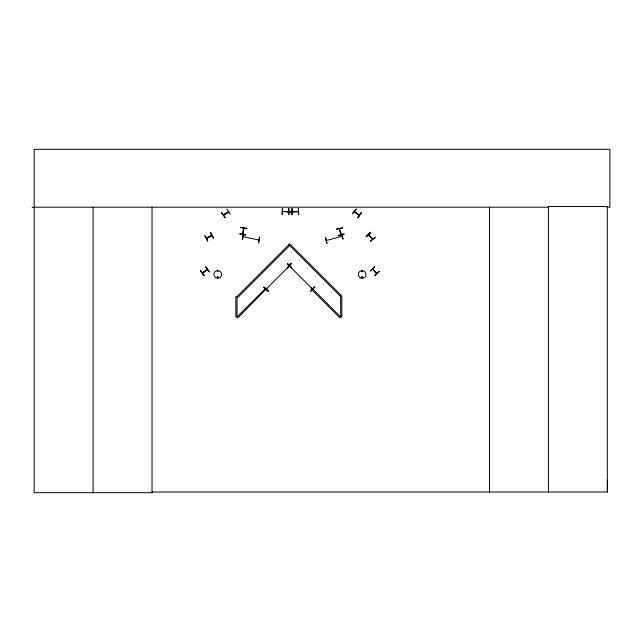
<?xml version="1.0" encoding="UTF-8"?>
<svg xmlns="http://www.w3.org/2000/svg" width="642" height="642" viewBox="0 0 642 642"><rect width="100%" height="100%" fill="white"/><g stroke="black" fill="none" stroke-linecap="round" stroke-linejoin="round"><path stroke-width="0.96" d="M606.899 207.197L609.9 207.197L609.9 149.313L34.17 149.313L34.17 492.687L152.122 492.687L152.042 492.013L607.34 492.013L607.428 479.598M207.406 269.536L202.439 273.107L204.124 271.863M312.156 288.731L312.734 288.916L312.132 288.756M223.633 215.166C236.705 207.422 221.049 215.584 224.194 214.853M372.625 239.233L368.508 234.683M368.548 234.755L372.673 239.185L368.701 234.523M372.561 269.191L376.846 273.404M342.042 236.312L326.288 240.501M354.328 211.708L354.874 212.181M359.416 215.134L358.693 214.958M217.389 271.261C218.762 270.643 216.98 271.807 217.726 271.566M217.148 277.159C218.432 279.15 218.12 275.827 217.333 276.919M361.831 271.261L362.497 271.341L361.879 271.181M361.598 277.159C362.786 279.479 362.746 275.153 361.639 277.456M362.537 277.312C361.534 278.588 362.184 275.779 362.465 277.601M239.811 233.824L245.83 235.052L239.795 233.913M240.742 227.42L246.809 228.335M243.045 233.608C241.488 237.66 246.151 217.919 242.949 234.282M242.724 234.169L243.591 228.199L243.535 228.793M211.924 235.47L206.547 238.182M211.812 235.534L206.58 238.487M258.541 242.941L259.609 236.898L258.557 242.949M340.87 234.539L339.377 228.721M289.341 265.868C290.898 266.109 288.041 266.711 289.606 266.061M288.852 244.698L340.661 296.508L341.857 296.508L341.857 316.963L340.661 316.963L311.763 288.041L310.921 288.884L339.843 317.806L340.685 316.963L340.661 296.508L341.504 295.665L289.694 243.856L237.034 296.508L237.034 316.963L237.877 317.806L266.558 288.667M372.52 269.054L376.645 273.644L372.585 269.167M218.079 277.408C216.611 278.411 218.12 275.779 218.023 277.601M282.488 211.475L288.563 211.435M292.23 211.491L298.241 211.7M223.44 215.014L228.568 211.651M266.286 288.988L289.446 265.876M266.775 288.884L266.366 289.253M289.012 266.221L289.526 266.133M207.238 238.182L206.467 238.302M243.222 236.778L258.702 239.988M339.377 228.849L341.167 234.587M356.125 209.083L352.314 213.898L356.198 209.132M357.586 217.734L361.229 212.791M266.799 288.908L265.965 288.041L237.034 316.963L235.847 316.963L235.847 296.508L237.034 296.508L237.877 297.35L289.694 245.541M282.552 211.475L288.635 211.716M288.547 211.667L282.496 211.683M298.289 211.691L292.295 211.7M263.87 287.263L268.476 291.332L263.886 287.247M287.576 263.549L291.701 268.107L287.56 263.573M266.261 289.06L266.807 288.844M287.199 267.923L291.516 263.557M310.527 291.235L314.805 286.846L310.712 291.428M374.631 266.663L370.346 271.068L374.784 266.831M379.021 271.389L374.751 275.811L379.029 271.397M374.551 275.595L379.077 271.454M366.333 236.689L370.603 232.276L366.301 236.657M366.125 236.465L370.627 232.292M366.277 236.633L370.779 232.46M370.53 241.223L375.233 237.275L370.498 241.191M206.531 238.238L211.78 235.229L211.33 235.815M228.07 211.9L228.448 211.691M204.108 275.514L200.288 270.699L204.116 275.506M205.568 266.952L209.188 271.903M207.23 269.399L202.455 273.051L207.157 269.415M205.793 270.796L207.494 269.6M221.53 212.719L225.141 217.694M225.173 217.67L221.554 212.703M230.309 214.308L227.019 209.123M204.991 235.734L207.783 241.207L204.918 235.775M326.995 243.342L325.39 237.42L326.955 243.358M343.029 239.049L341.424 233.126L343.013 239.049M342.427 227.854L336.424 229.154L342.443 227.894M338.125 235.494L344.048 233.905M338.182 235.71L344.12 234.153M354.504 211.571L359.36 215.07M282.472 208.514L282.167 214.653L282.384 208.514M288.651 214.613L288.691 208.473M291.869 208.53L291.941 214.669M298.345 208.49L298.699 214.621L298.434 208.49M293.587 211.667L297.11 211.651M32.1 207.438L34.17 207.43M34.17 207.197L548.412 207.197M288.651 212.197L292.174 212.197M240.71 227.669L246.777 228.56M355.443 212.486L358.292 214.556M354.416 211.804L359.255 215.367M287.367 263.766L291.733 268.075M264.047 287.086L268.444 291.364M312.526 289.052L289.414 265.989M205.825 266.767L209.372 271.775M200.497 270.555L204.044 275.554M210.343 232.645L213.441 237.941M292.126 208.53L292.166 214.669M288.924 208.473L288.956 214.605M607.34 492.013L607.34 206.531L548.412 206.531L548.412 492.013M489.477 207.197L489.477 492.687M293.434 212.101L287.399 212.101M152.034 207.197L152.034 492.687M93.106 207.197L93.106 492.687M243.366 233.568L242.299 239.61L243.35 233.568M361.157 212.743L357.827 217.903L361.157 212.743M291.356 263.397L287.263 267.979L291.332 263.372M210.6 232.5L213.369 237.981L210.6 232.5M360.25 277.761A3.836 3.836 0 0 0 366.004 274.439A3.836 3.836 0 0 0 360.25 271.125A3.836 3.836 0 0 0 360.25 277.761M215.808 277.761A3.836 3.836 0 0 0 221.562 274.439A3.836 3.836 0 0 0 215.808 271.125A3.836 3.836 0 0 0 215.808 277.761"/></g></svg>
